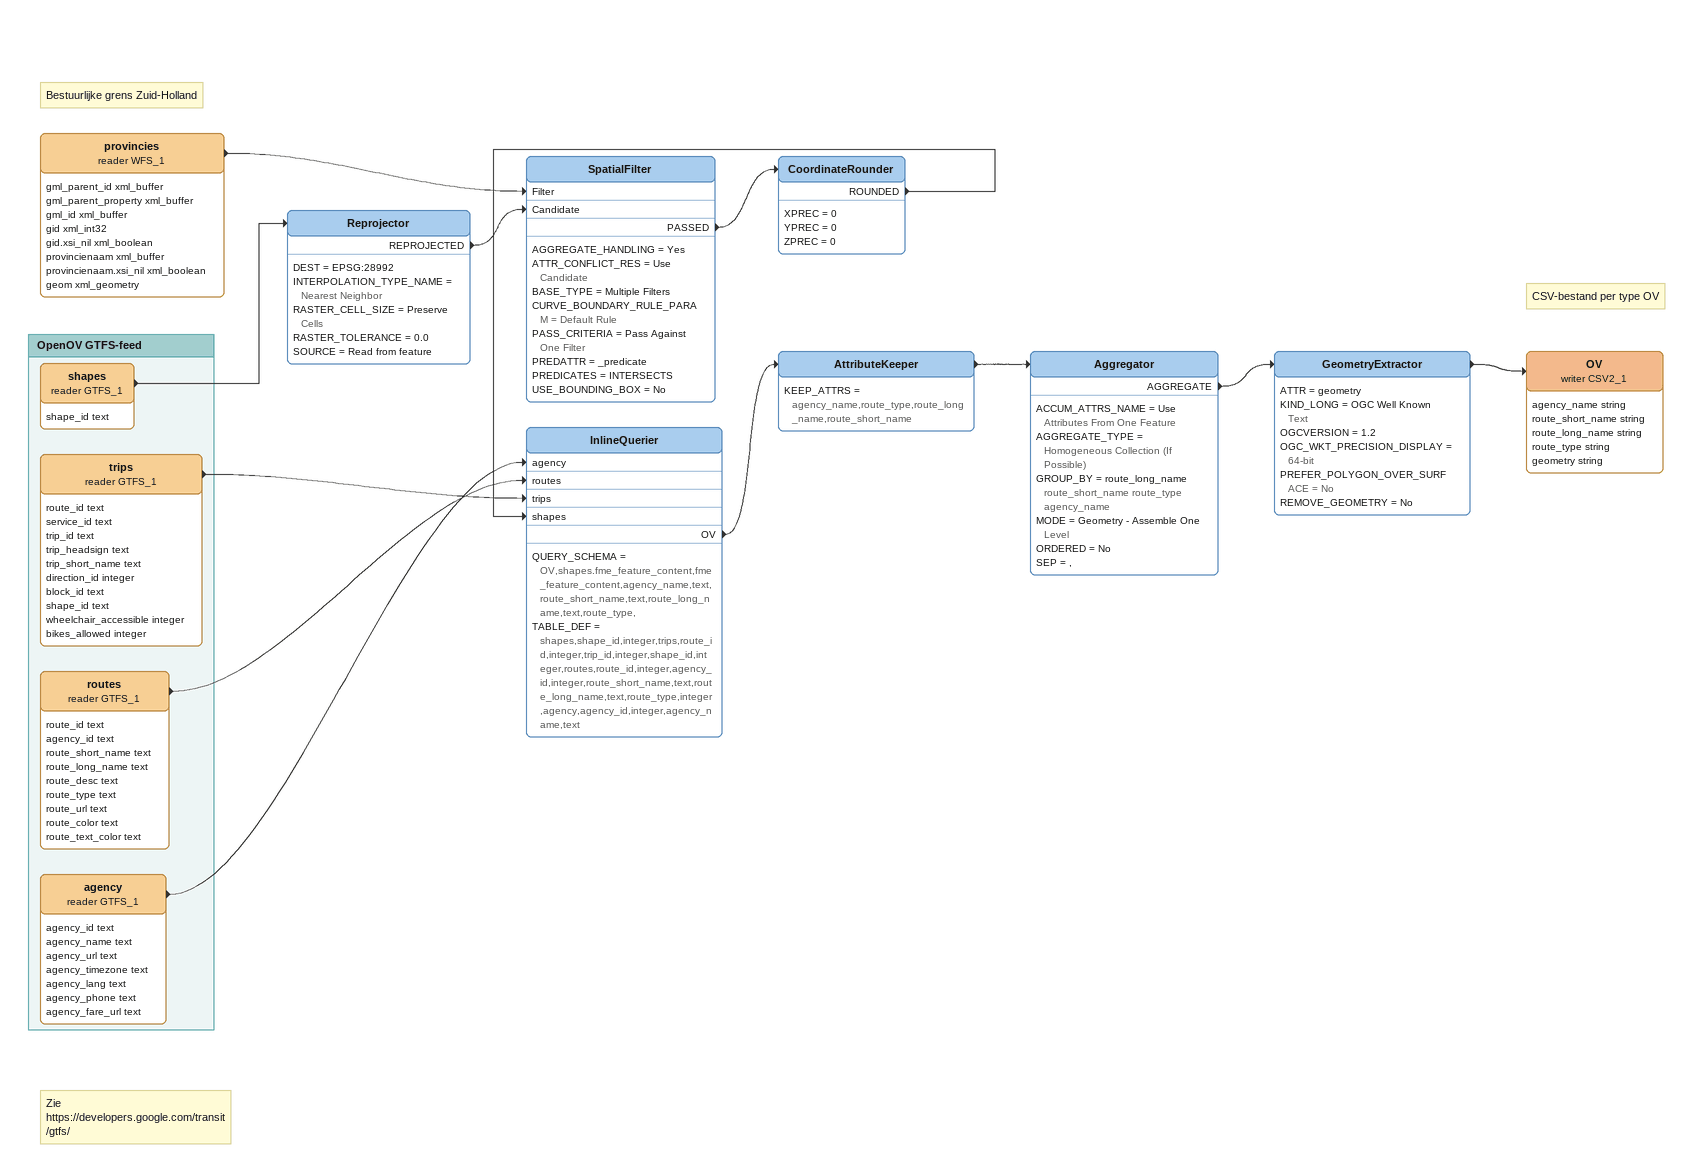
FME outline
Note: Bestuurlijke grens Zuid-Holland
Note: Zie https://developers.google.com/transit/gtfs/
provincies (reader WFS_1)
    attributes: gml_parent_id xml_buffer, gml_parent_property xml_buffer, gml_id xml_buffer, gid xml_int32, gid.xsi_nil xml_boolean, provincienaam xml_buffer, provincienaam.xsi_nil xml_boolean, geom xml_geometry
    -> SpatialFilter [Filter]
Reprojector
    DEST = EPSG:28992
    INTERPOLATION_TYPE_NAME = Nearest Neighbor
    RASTER_CELL_SIZE = Preserve Cells
    RASTER_TOLERANCE = 0.0
    SOURCE = Read from feature
    REPROJECTED -> SpatialFilter [Candidate]
SpatialFilter
    AGGREGATE_HANDLING = Yes
    ATTR_CONFLICT_RES = Use Candidate
    BASE_TYPE = Multiple Filters
    CURVE_BOUNDARY_RULE_PARAM = Default Rule
    PASS_CRITERIA = Pass Against One Filter
    PREDATTR = _predicate
    PREDICATES = INTERSECTS
    USE_BOUNDING_BOX = No
    PASSED -> CoordinateRounder
CoordinateRounder
    XPREC = 0
    YPREC = 0
    ZPREC = 0
    ROUNDED -> InlineQuerier [shapes]
InlineQuerier
    QUERY_SCHEMA = OV,shapes.fme_feature_content,fme_feature_content,agency_name,text,route_short_name,text,route_long_name,text,route_type,
    TABLE_DEF = shapes,shape_id,integer,trips,route_id,integer,trip_id,integer,shape_id,integer,routes,route_id,integer,agency_id,integer,route_short_name,text,route_long_name,text,route_type,integer,agency,agency_id,integer,agency_name,text
    OV -> AttributeKeeper
AttributeKeeper
    KEEP_ATTRS = agency_name,route_type,route_long_name,route_short_name
    -> Aggregator
Aggregator
    ACCUM_ATTRS_NAME = Use Attributes From One Feature
    AGGREGATE_TYPE = Homogeneous Collection (If Possible)
    GROUP_BY = route_long_name route_short_name route_type agency_name
    MODE = Geometry - Assemble One Level
    ORDERED = No
    SEP = ,
    AGGREGATE -> GeometryExtractor
GeometryExtractor
    ATTR = geometry
    KIND_LONG = OGC Well Known Text
    OGCVERSION = 1.2
    OGC_WKT_PRECISION_DISPLAY = 64-bit
    PREFER_POLYGON_OVER_SURFACE = No
    REMOVE_GEOMETRY = No
    -> OV (writer CSV2_1)
Note: CSV-bestand per type OV
OV (writer CSV2_1)
    attributes: agency_name string, route_short_name string, route_long_name string, route_type string, geometry string

Bookmark: OpenOV GTFS-feed
shapes (reader GTFS_1)
    attributes: shape_id text
    -> Reprojector
trips (reader GTFS_1)
    attributes: route_id text, service_id text, trip_id text, trip_headsign text, trip_short_name text, direction_id integer, block_id text, shape_id text, wheelchair_accessible integer, bikes_allowed integer
    -> InlineQuerier [trips]
routes (reader GTFS_1)
    attributes: route_id text, agency_id text, route_short_name text, route_long_name text, route_desc text, route_type text, route_url text, route_color text, route_text_color text
    -> InlineQuerier [routes]
agency (reader GTFS_1)
    attributes: agency_id text, agency_name text, agency_url text, agency_timezone text, agency_lang text, agency_phone text, agency_fare_url text
    -> InlineQuerier [agency]
